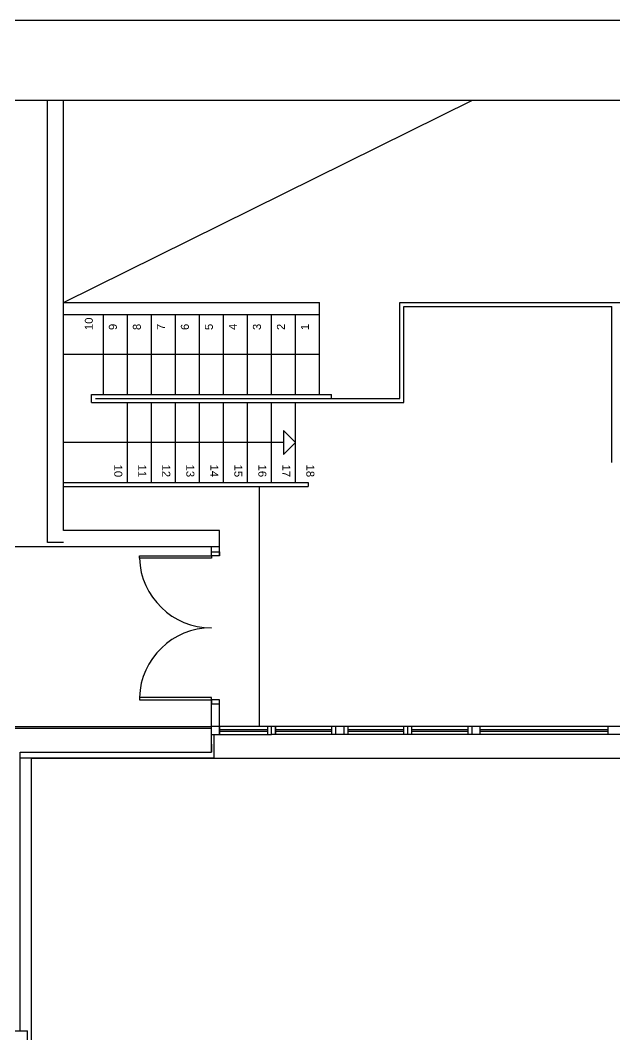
# Model space of a CAD drawing. Extents: x -0.02 to 0.821, y -0.01 to 0.584.
# Drawn here: x 0.2759 to 0.3501, y 0.4572 to 0.584 of the extents above; entities that cross this region are included whole.
import ezdxf
from ezdxf.enums import TextEntityAlignment as Align

# ---------------------------------------------------------------- set-up
doc = ezdxf.new("R2010")
doc.units = 0
doc.header["$MEASUREMENT"] = 0
doc.linetypes.add('CONTINUA', pattern=[0])
doc.linetypes.add('VERDECKT', pattern=[9.524999999999999, 6.35, -3.175])
for name, color, linetype in [('CONSTGRAL01', 4, 'CONTINUA'), ('DOORS', 2, 'CONTINUA'), ('STAIRS', 2, 'CONTINUA'), ('WALLS', 7, 'CONTINUA')]:
    doc.layers.add(name, color=color, linetype=linetype)
doc.styles.add('ARIAL', font='Arial.ttf')

msp = doc.modelspace()

# ---------------------------------------------------------------- linework, layer by layer
at = {"layer": 'CONSTGRAL01', "color": 161, "linetype": 'CONTINUA'}
for p, q in [((0.3232800565803773, 0.5487182596838102), (0.6832800565803773, 0.5487182596828789)), ((0.3232800565803773, 0.5367182596828789), (0.3232800565803773, 0.5487182596838102)), ((0.2852800565815997, 0.5367182596819475), (0.3232800565803773, 0.5367182596828789))]:
    msp.add_line(p, q, dxfattribs=at)
at = {"layer": 'CONSTGRAL01', "color": 7, "linetype": 'VERDECKT'}
msp.add_line((0.7337800565809594, 0.4917182596828789), (0.2772805785662495, 0.4917182596828789), dxfattribs=at)
at = {"layer": 'CONSTGRAL01', "color": 7, "linetype": 'CONTINUA'}
msp.add_lwpolyline([(0.811, 0), (0, 0), (0, 0.5739999999999997), (0.811, 0.5739999999999997), (0.811, 0)], close=True, dxfattribs=at)
at = {"layer": 'DOORS', "color": 61, "linetype": 'CONTINUA'}
for p, q in [((0.2997591624297784, 0.5170625413171948), (0.2997591624297784, 0.5182182596819476)), ((0.2997591624297784, 0.5175625413162633), (0.3007591624297784, 0.5175625413162633)), ((0.2997591624297784, 0.5170625413171948), (0.2997591624297784, 0.5175625413162633)), ((0.3007591624297784, 0.5170625413171948), (0.3007591624297784, 0.5182182596819476)), ((0.3007591624297784, 0.5175625413162633), (0.3007591624297784, 0.5170625413171948)), ((0.2907591624297784, 0.5170625413171948), (0.2997591624297784, 0.5170625413171948)), ((0.2907591624297784, 0.5167625413183123), (0.2907591624297784, 0.5170625413171948)), ((0.2997591624297784, 0.5167625413183123), (0.2907591624297784, 0.5167625413183123)), ((0.3007591624297784, 0.5170625413171948), (0.2997591624297784, 0.5170625413171948)), ((0.2997591624297784, 0.5170625413171948), (0.2997591624297784, 0.5167625413183123)), ((0.2997591624297202, 0.4993625413160771), (0.2907591624297202, 0.4993625413160771)), ((0.2907591624297202, 0.4993625413160771), (0.2907591624297202, 0.4990625413171947)), ((0.2907591624297202, 0.4990625413171947), (0.2997591624297202, 0.4990625413171947)), ((0.2997591624297202, 0.4990625413171947), (0.2997591624297202, 0.4993625413160771)), ((0.299759162428556, 0.4947182596800849), (0.299759162428556, 0.4993625413160771)), ((0.3007591624297202, 0.4990625413171947), (0.2997591624297202, 0.4990625413171947)), ((0.2997591624297202, 0.4990625413171947), (0.2997591624297202, 0.4985625413171947)), ((0.2997591624297202, 0.4985625413171947), (0.3007591624297202, 0.4985625413171947)), ((0.3007591624297202, 0.4985625413171947), (0.3007591624297202, 0.4990625413171947)), ((0.3007591624297784, 0.4947182596800849), (0.3007591624297784, 0.4990625413171947)), ((0.3072591624809429, 0.4957182596810162), (0.299759162428556, 0.4957182596810162)), ((0.299759162428556, 0.4947182596800849), (0.3072591624809429, 0.4947182596800849))]:
    msp.add_line(p, q, dxfattribs=at)
at = {"layer": 'DOORS', "color": 7, "linetype": 'CONTINUA'}
for p, q in [((0.3007591624297784, 0.4957182596828789), (0.3007591624297784, 0.4947182596828789)), ((0.3067591624291963, 0.4953182596834377), (0.3007591624297784, 0.4953182596834377)), ((0.3067591624291963, 0.4951182596841827), (0.3007591624297784, 0.4951182596832514)), ((0.3067591624291963, 0.4957182596828789), (0.3067591624291963, 0.4947182596828789)), ((0.3072591624809429, 0.4947182596800849), (0.3072591624809429, 0.4957182596810162)), ((0.3077591624291963, 0.4957182596828789), (0.3077591624291963, 0.4947182596828789)), ((0.3077800565815996, 0.4947182596847415), (0.3077800565815996, 0.4957182596847415)), ((0.3147800565809594, 0.4953182596834377), (0.3077800565815996, 0.4953182596834377)), ((0.3147800565809594, 0.4951182596832514), (0.3077800565815996, 0.4951182596841827)), ((0.3147800565809594, 0.4957182596838102), (0.3147800565809594, 0.4947182596838102)), ((0.3152800565815996, 0.4957182596838102), (0.3152800565815996, 0.4947182596838102)), ((0.3162800565809594, 0.4957182596838102), (0.3162800565809594, 0.4947182596838102)), ((0.3167800565803773, 0.4957182596838102), (0.3167800565803773, 0.4947182596838102)), ((0.3237800565809594, 0.4953182596853003), (0.3167800565803773, 0.495318259684369)), ((0.3237800565809594, 0.495118259685114), (0.3167800565803773, 0.4951182596841827)), ((0.3237800565809594, 0.4947182596847415), (0.3237800565809594, 0.4957182596847415)), ((0.3242800565803773, 0.4947182596847415), (0.3242800565803773, 0.4957182596847415)), ((0.3247800565809594, 0.4947182596847415), (0.3247800565809594, 0.4957182596847415)), ((0.3317800565803773, 0.4953182596834377), (0.3247800565809594, 0.4953182596834377)), ((0.3317800565803773, 0.4951182596832514), (0.3247800565809594, 0.4951182596841827)), ((0.3317800565803773, 0.4957182596838102), (0.3317800565803773, 0.4947182596838102)), ((0.3322800565809594, 0.4957182596828789), (0.3322800565809594, 0.4947182596828789)), ((0.3332800565803773, 0.4957182596828789), (0.3332800565803773, 0.4947182596828789)), ((0.3492800565803773, 0.4953182596834377), (0.3332800565803773, 0.4953182596834377)), ((0.3492800565803773, 0.4951182596832514), (0.3332800565803773, 0.4951182596832514)), ((0.3492800565803773, 0.4957182596828789), (0.3492800565803773, 0.4947182596828789)), ((0.299759162427974, 0.4935182596798987), (0.299759162427974, 0.4925182596798987))]:
    msp.add_line(p, q, dxfattribs=at)
at = {"layer": 'DOORS', "color": 161, "linetype": 'VERDECKT'}
for centre, start, end in [((0.2997591624297784, 0.5170625413171948), 181.9068380321567, 270), ((0.2997591624297202, 0.4990625413171947), 90, 178.0931619678437)]:
    msp.add_arc(centre, 0.009000000000000001, start, end, dxfattribs=at)
at = {"layer": 'STAIRS', "color": 61, "linetype": 'CONTINUA'}
for p, q in [((0.2812800565809593, 0.5487182596828789), (0.3132800565803773, 0.5487182596828789)), ((0.3132800565803773, 0.5472182596828788), (0.3132800565803773, 0.5487182596828789)), ((0.2812800565809593, 0.5472182596828788), (0.3132800565803773, 0.5472182596828788)), ((0.2862800565809593, 0.5372182596828788), (0.2862800565809593, 0.5472182596828788)), ((0.2892800565803773, 0.5372182596828788), (0.2892800565803773, 0.5472182596828788)), ((0.2922800565809593, 0.5372182596828788), (0.2922800565809593, 0.5472182596828788)), ((0.2952800565815997, 0.5372182596828788), (0.2952800565815997, 0.5472182596828788)), ((0.2982800565803773, 0.5372182596828788), (0.2982800565803773, 0.5472182596828788)), ((0.3012800565809594, 0.5372182596828788), (0.3012800565809594, 0.5472182596828788)), ((0.3042800565803773, 0.5372182596828788), (0.3042800565803773, 0.5472182596828788)), ((0.3072800565809594, 0.5372182596828788), (0.3072800565809594, 0.5472182596828788)), ((0.3102800565815996, 0.5372182596828788), (0.3102800565815996, 0.5472182596828788)), ((0.3132800565803773, 0.5372182596828788), (0.3132800565803773, 0.5472182596828788)), ((0.3147800565809594, 0.5367182596828789), (0.3147800565809594, 0.5372182596828788)), ((0.2892800565803773, 0.5262182596828788), (0.2892800565803773, 0.5362182596828788)), ((0.2922800565809593, 0.5262182596838102), (0.2922800565809593, 0.5362182596838102)), ((0.2952800565815997, 0.5262182596828788), (0.2952800565815997, 0.5362182596828788)), ((0.2982800565803773, 0.5262182596828788), (0.2982800565803773, 0.5362182596828788)), ((0.3012800565809594, 0.5262182596828788), (0.3012800565809594, 0.5362182596828788)), ((0.3042800565803773, 0.5262182596828788), (0.3042800565803773, 0.5362182596828788)), ((0.3072800565809594, 0.5262182596838102), (0.3072800565809594, 0.5362182596838102)), ((0.3102800565815996, 0.5262182596828788), (0.3102800565815996, 0.5362182596828788)), ((0.2812800565809593, 0.5262182596828788), (0.3118365885312087, 0.5262182596828788)), ((0.3118365885312087, 0.5262182596828788), (0.3118365885312087, 0.5257182596828789)), ((0.2812800565809593, 0.5257182596828789), (0.3118365885312087, 0.5257182596828789))]:
    msp.add_line(p, q, dxfattribs=at)
at = {"layer": 'STAIRS', "color": 161, "linetype": 'CONTINUA'}
for p, q in [((0.3132800565803773, 0.5422182596828788), (0.2812800565809593, 0.5422182596828788)), ((0.3102800565806683, 0.5312182596512139), (0.3087800565800862, 0.5327182596502825)), ((0.3087800565800862, 0.5327182596502825), (0.3087800565800862, 0.5297182596512139)), ((0.3087800565809594, 0.5312182596838102), (0.2812800565809593, 0.5312182596828788)), ((0.3087800565800862, 0.5297182596512139), (0.3102800565806683, 0.5312182596512139))]:
    msp.add_line(p, q, dxfattribs=at)
at = {"layer": 'WALLS', "color": 240, "linetype": 'CONTINUA'}
for p, q in [((0.2792800565803773, 0.5187182596828789), (0.2792800565803773, 0.5739999999999997)), ((0.2812800565809593, 0.5202182596819476), (0.2812800565809593, 0.5739999999999997)), ((0.3007591624297784, 0.5202182596819476), (0.2812800565809593, 0.5202182596819476)), ((0.3007591624297784, 0.5180182596482337), (0.3007591624297784, 0.5202182596819476)), ((0.2812800565809593, 0.5187182596828789), (0.2792800565803773, 0.5187182596828789)), ((0.1922800565809594, 0.5182182596828788), (0.2812800565809593, 0.5182182596819476)), ((0.2812800565809593, 0.5182182596819476), (0.3007591624297784, 0.5182182596819476))]:
    msp.add_line(p, q, dxfattribs=at)
at = {"layer": 'WALLS', "color": 4, "linetype": 'CONTINUA'}
for p, q in [((0.2812800567139057, 0.5487182596661151), (0.3323606638884375, 0.5739999999999997)), ((0.3237800565809594, 0.5482182596828789), (0.3497800565809593, 0.5482182596828789)), ((0.3237800565809594, 0.5362182596838102), (0.3237800565809594, 0.5482182596828789)), ((0.3497800565809593, 0.5287182596828789), (0.3497800565809593, 0.5482182596828789)), ((0.2847800565809593, 0.5372182596828788), (0.3147800565809594, 0.5372182596828788)), ((0.2847800565809593, 0.5362182596828788), (0.2847800565809593, 0.5372182596828788)), ((0.2847800565809593, 0.5362182596828788), (0.3237800565809594, 0.5362182596838102)), ((0.3057566114104702, 0.4957182596810162), (0.3057566114104702, 0.5257182596828789)), ((0.2726805788195925, 0.4957182596810162), (0.299759162428556, 0.4957182596810162))]:
    msp.add_line(p, q, dxfattribs=at)
at = {"layer": 'WALLS', "color": 40, "linetype": 'CONTINUA'}
for p, q in [((0.2728805785662844, 0.495518259935081), (0.299759162428556, 0.495518259935081)), ((0.299759162427974, 0.4925182596771047), (0.299759162427974, 0.495518259935081)), ((0.2758805788247846, 0.4925182596798987), (0.299759162427974, 0.4925182596771047)), ((0.2758805788207683, 0.4577039339253679), (0.2758805788254249, 0.4925182596798987))]:
    msp.add_line(p, q, dxfattribs=at)
at = {"layer": 'WALLS', "color": 61, "linetype": 'CONTINUA'}
for p, q in [((0.3000591624279623, 0.4947182596800849), (0.3000591624279623, 0.4918182599358261)), ((0.7272800565809594, 0.4957182596819475), (0.3072591624809429, 0.4957182596810162)), ((0.7272800565809594, 0.4947182596828789), (0.3072591624809429, 0.4947182596800849)), ((0.27588057882461, 0.4918182599358261), (0.3000591624279623, 0.4918182599358261)), ((0.2772805785662495, 0.4557043949952349), (0.2772805785662495, 0.4918182599358261))]:
    msp.add_line(p, q, dxfattribs=at)
at = {"layer": 'WALLS', "color": 180, "linetype": 'CONTINUA'}
for p, q in [((0.2232832838008762, 0.4577043749736622), (0.2767805785662495, 0.4577017851602286)), ((0.2767805785662495, 0.4557043949952349), (0.2767805785662495, 0.4577039407324046))]:
    msp.add_line(p, q, dxfattribs=at)
at = {"layer": 'WALLS', "color": 40, "linetype": 'CONTINUA'}
msp.add_lwpolyline([(-0.02, 0.5839999999999999), (0.8210000000000001, 0.5839999999999999), (0.8210000000000001, -0.01), (-0.02, -0.01), (-0.02, 0.5839999999999999)], close=True, dxfattribs=at)

# ---------------------------------------------------------------- texts
at = {"layer": 'STAIRS', "color": 161, "linetype": 'CONTINUA', "style": 'ARIAL'}
for s, rotation, width, p, p2 in [('10', 90, 1.008223587942672, (0.2849411285817623, 0.5452805075068027), (0.2849411285817623, 0.5468471741734694)), ('9', 90, 1.008223587942672, (0.2879411285811803, 0.5452805075068027), (0.2879411285811803, 0.546063840840136)), ('8', 90, 1.008223587942529, (0.2909411285817623, 0.545280507507734), (0.2909411285817623, 0.5460638408410673)), ('7', 90, 1.008223587942529, (0.2939411285823444, 0.545280507507734), (0.2939411285823444, 0.5460638408410673)), ('6', 90, 1.008223587942529, (0.2969411285817623, 0.545280507507734), (0.2969411285817623, 0.5460638408410673)), ('5', 90, 1.008223587942672, (0.2999411285817623, 0.5452805075068027), (0.2999411285817623, 0.546063840840136)), ('4', 90, 1.008223587942672, (0.3029411285811802, 0.5452805075068027), (0.3029411285811802, 0.546063840840136)), ('3', 90, 1.008223587942672, (0.3059411285817623, 0.5452805075068027), (0.3059411285817623, 0.546063840840136)), ('2', 90, 1.008223587942529, (0.3089411285823444, 0.545280507507734), (0.3089411285823444, 0.5460638408410673)), ('1', 90, 1.008223587942529, (0.3119411285817623, 0.545280507507734), (0.3119411285817623, 0.5460638408410673)), ('10', 270, 1.008223587942672, (0.2876189845785848, 0.528461179218255), (0.2876189845785848, 0.5268945125515883)), ('11', 270, 1.008223587942672, (0.2906189845780027, 0.5284611792191863), (0.2906189845780027, 0.5268945125525196)), ('12', 270, 1.008223587942672, (0.2936189845785848, 0.5284611792191863), (0.2936189845785848, 0.5268945125525196)), ('13', 270, 1.008223587942672, (0.2966189845780027, 0.5284611792191863), (0.2966189845780027, 0.5268945125525196)), ('14', 270, 1.008223587942672, (0.2996189845780027, 0.528461179218255), (0.2996189845780027, 0.5268945125515883)), ('15', 270, 1.008223587942672, (0.3026189845785848, 0.528461179218255), (0.3026189845785848, 0.5268945125515883)), ('16', 270, 1.008223587942672, (0.3056189845780027, 0.528461179218255), (0.3056189845780027, 0.5268945125515883)), ('17', 270, 1.008223587942672, (0.3086189845785848, 0.5284611792191863), (0.3086189845785848, 0.5268945125525196)), ('18', 270, 1.008223587942672, (0.3116189845780027, 0.5284611792191863), (0.3116189845780027, 0.5268945125525196))]:
    msp.add_text(s, height=0.001, rotation=rotation, dxfattribs=dict(at, width=width)).set_placement(p, p2, align=Align.FIT)

doc.saveas('drawing.dxf')
